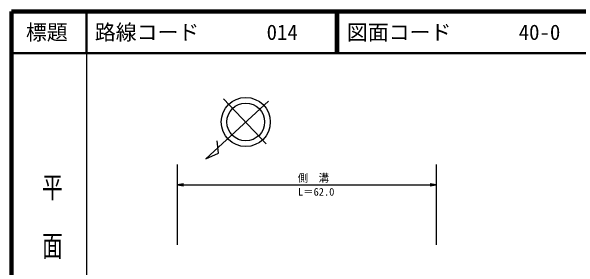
# Model space of a CAD drawing. Units: millimetres, scale not verified. Extents: x -56015503 to -55375503, y -162321055 to -161961055.
# Drawn here: x -56015503 to -55879618, y -162022409 to -161961055 of the extents above; entities that cross this region are included whole.
import ezdxf
from ezdxf.enums import TextEntityAlignment as Align

# ---------------------------------------------------------------- set-up
doc = ezdxf.new("R2010")
doc.units = ezdxf.units.MM
doc.header["$LTSCALE"] = 1000
for name, color, linetype, lineweight in [('M-BMK-SRVR', 3, 'Continuous', 25), ('M-STR-STR3', 7, 'Continuous', 25), ('M-TTL', 2, 'Continuous', 140), ('M-TTL-BAND', 7, 'Continuous', 25), ('M-TTL-LINE', 7, 'Continuous', 50)]:
    doc.layers.add(name, color=color, linetype=linetype, lineweight=lineweight)
doc.layers.add('M-TTL-TXT', color=7, linetype='Continuous')
doc.styles.add('@ＭＳ ゴシック', font='')
doc.styles.add('ＭＳ ゴシック', font='')
doc.styles.get('@ＭＳ ゴシック').set_extended_font_data('@MS Gothic')
doc.styles.get('ＭＳ ゴシック').set_extended_font_data('MS Gothic')

# ---------------------------------------------------------------- blocks, each defined once
blk = doc.blocks.new('open_arrow')
at = {"color": 0, "linetype": 'Continuous', "lineweight": -2}
blk.add_lwpolyline([(7.5, 1.25), (0, 0), (7.5, -1.25)], dxfattribs=at)

msp = doc.modelspace()

# ---------------------------------------------------------------- linework, layer by layer
at = {"layer": 'M-BMK-SRVR'}
for p, q in [((-55954445, -161992778), (-55964658, -161982006)), ((-55953873, -161982549), (-55968911, -161996337)), ((-55965898, -161995011), (-55966210, -161992067)), ((-55968911, -161996337), (-55965898, -161995011))]:
    msp.add_line(p, q, dxfattribs=at)
for radius in [5885, 4520]:
    msp.add_circle((-55959356, -161987540), radius, dxfattribs=at)
at = {"layer": 'M-STR-STR3'}
for p, q in [((-55975718, -162016921), (-55975718, -161997685)), ((-55913733, -161997685), (-55913733, -162016921)), ((-55975718, -162002592), (-55913733, -162002592))]:
    msp.add_line(p, q, dxfattribs=at)
at = {"layer": 'M-TTL'}
for p, q in [((-56015503, -161961055), (-56015503, -162321055)), ((-55375503, -161961055), (-56015503, -161961055))]:
    msp.add_line(p, q, dxfattribs=at)
at = {"layer": 'M-TTL-BAND'}
msp.add_line((-55997503, -161971055), (-55997503, -162321055), dxfattribs=at)
at = {"layer": 'M-TTL-LINE'}
for p, q in [((-55997503, -161961055), (-55997503, -161971055)), ((-55937753, -161961055), (-55937753, -161971055)), ((-55937253, -161961055), (-55937253, -161971055)), ((-56015503, -161971055), (-55375503, -161971055))]:
    msp.add_line(p, q, dxfattribs=at)

# ---------------------------------------------------------------- block references
at = {"layer": 'M-STR-STR3', "xscale": 193, "yscale": 193}
msp.add_blockref('open_arrow', (-55975718, -162002592), dxfattribs=at)
at = {"layer": 'M-STR-STR3', "xscale": 193, "yscale": 193, "rotation": 180}
msp.add_blockref('open_arrow', (-55913733, -162002592), dxfattribs=at)

# ---------------------------------------------------------------- texts
at = {"layer": 'M-STR-STR3', "style": 'ＭＳ ゴシック'}
for s, p in [('側\u3000溝', (-55946910, -162000938)), ('L＝62.0', (-55946860, -162004258))]:
    msp.add_text(s, height=1833, dxfattribs=at).set_placement(p, align=Align.MIDDLE_LEFT)
at = {"layer": 'M-TTL-BAND', "style": '@ＭＳ ゴシック', "width": 1.4}
msp.add_text('平  面  図', height=3666, rotation=270, dxfattribs=at).set_placement((-56005726, -162034580), align=Align.MIDDLE_RIGHT)
at = {"layer": 'M-TTL-TXT', "style": 'ＭＳ ゴシック'}
msp.add_text('標題', height=3666, dxfattribs=at).set_placement((-56007003, -161966055), align=Align.MIDDLE_CENTER)
for s, p in [('路線コード', (-55995503, -161966055)), ('014', (-55954361, -161966055)), ('図面コード', (-55935124, -161966055)), ('40-0', (-55893982, -161966055))]:
    msp.add_text(s, height=3666, dxfattribs=at).set_placement(p, align=Align.MIDDLE_LEFT)

doc.saveas('drawing.dxf')
